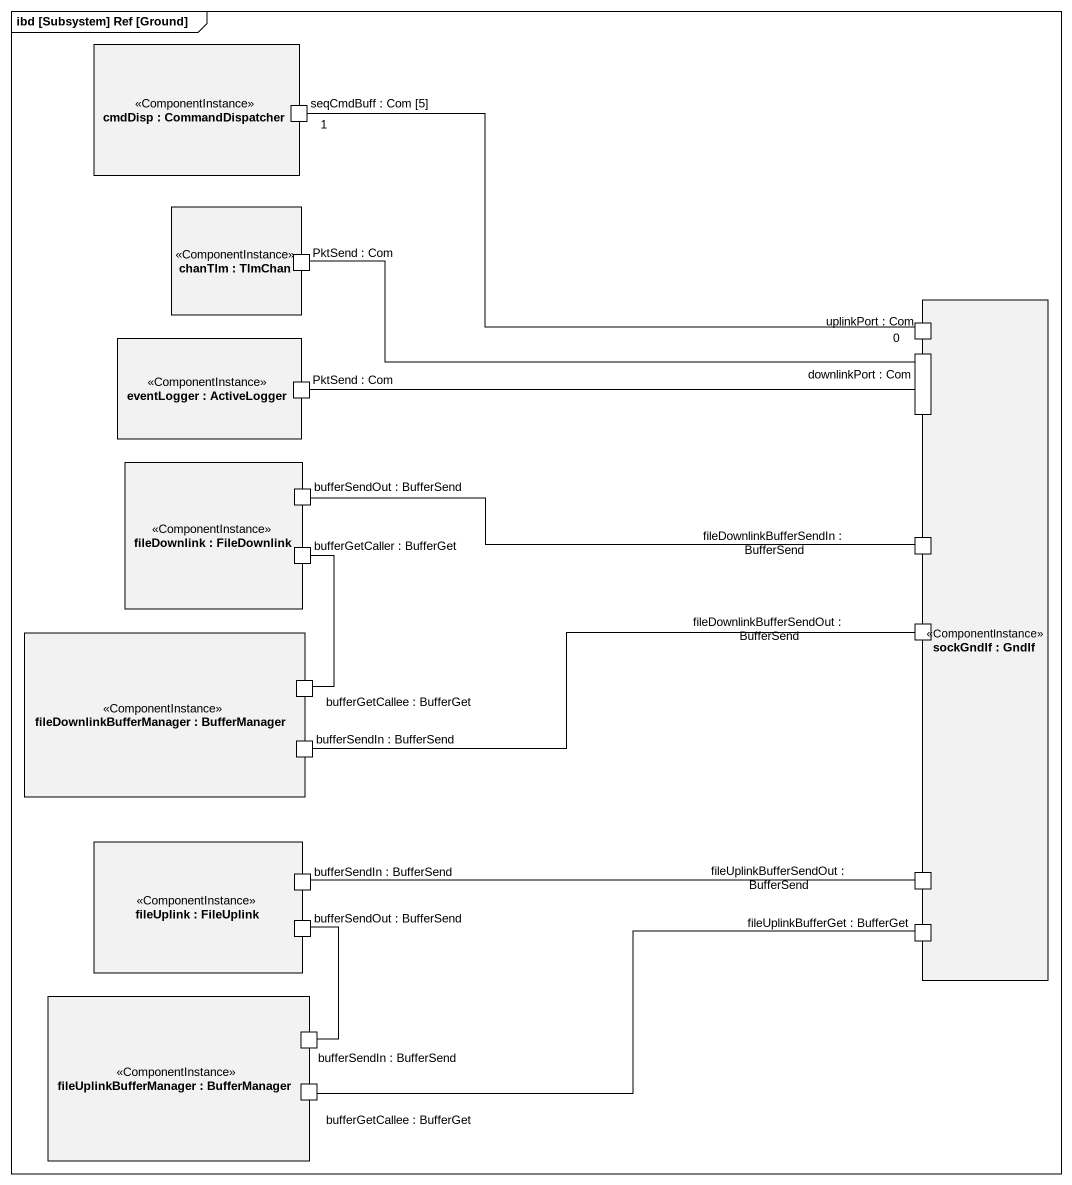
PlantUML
@startuml
mainframe ibd [Subsystem] Ref [Ground]
rectangle "cmdDisp : CommandDispatcher" as cmdDisp <<ComponentInstance>> {
  port "seqCmdBuff : Com [5]" as seqCmdBuff_Com_5
}
rectangle "chanTlm : TlmChan" as chanTlm <<ComponentInstance>> {
  port "PktSend : Com" as PktSend_Com
}
rectangle "sockGndIf : GndIf" as sockGndIf <<ComponentInstance>> {
  port "uplinkPort : Com" as uplinkPort_Com
  port "downlinkPort : Com" as downlinkPort_Com
  port "fileDownlinkBufferSendIn : BufferSend" as fileDownlinkBufferSendIn
  port "fileDownlinkBufferSendOut : BufferSend" as fileDownlinkBufferSendOut
  port "fileUplinkBufferSendOut : BufferSend" as fileUplinkBufferSendOut
  port "fileUplinkBufferGet : BufferGet" as fileUplinkBufferGet
}
rectangle "eventLogger : ActiveLogger" as eventLogger <<ComponentInstance>> {
  port "PktSend : Com" as PktSend_Com_2
}
rectangle "fileDownlink : FileDownlink" as fileDownlink <<ComponentInstance>> {
  port "bufferSendOut : BufferSend" as bufferSendOut_BufferSend
  port "bufferGetCaller : BufferGet" as bufferGetCaller_BufferGet
}
rectangle "fileDownlinkBufferManager : BufferManager" as fileDownlinkBufferManager <<ComponentInstance>> {
  port "bufferGetCallee : BufferGet" as bufferGetCallee_BufferGet
  port "bufferSendIn : BufferSend" as bufferSendIn_BufferSend
}
rectangle "fileUplink : FileUplink" as fileUplink <<ComponentInstance>> {
  port "bufferSendIn : BufferSend" as bufferSendIn_BufferSend_2
  port "bufferSendOut : BufferSend" as bufferSendOut_BufferSend_2
}
rectangle "fileUplinkBufferManager : BufferManager" as fileUplinkBufferManager <<ComponentInstance>> {
  port "bufferSendIn : BufferSend" as bufferSendIn_BufferSend_3
  port "bufferGetCallee : BufferGet" as bufferGetCallee_BufferGet_2
}
PktSend_Com -right- downlinkPort_Com
uplinkPort_Com "0" -left- "1" seqCmdBuff_Com_5
PktSend_Com_2 -right- downlinkPort_Com
bufferSendOut_BufferSend -right- fileDownlinkBufferSendIn
bufferGetCaller_BufferGet -- bufferGetCallee_BufferGet
fileDownlinkBufferSendOut -left- bufferSendIn_BufferSend
fileUplinkBufferSendOut -left- bufferSendIn_BufferSend_2
bufferSendOut_BufferSend_2 -- bufferSendIn_BufferSend_3
fileUplinkBufferGet -left- bufferGetCallee_BufferGet_2
@enduml
